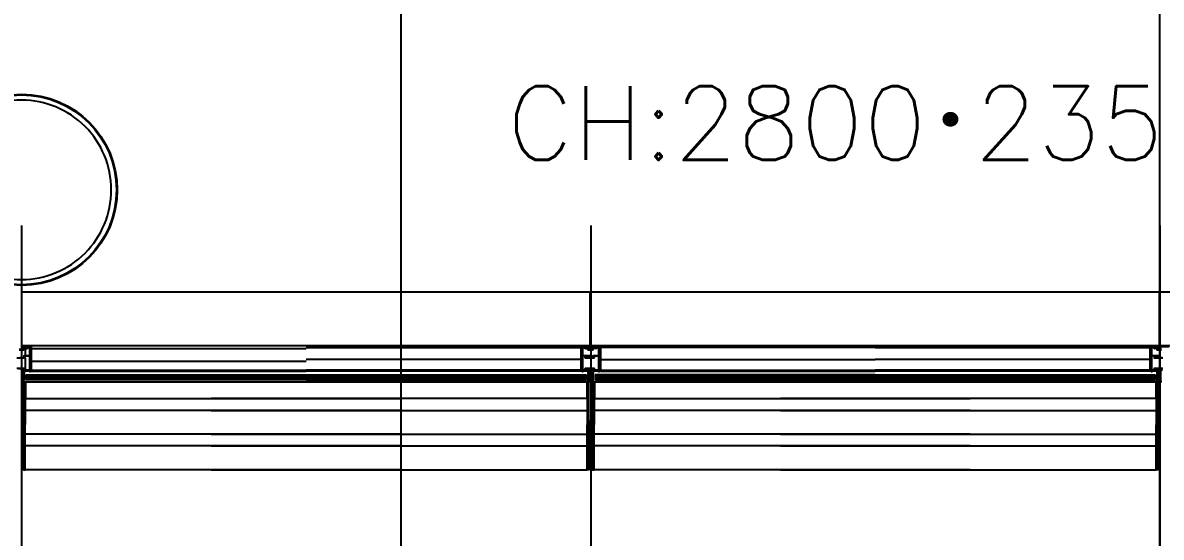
# Model space of a CAD drawing. Extents: x -120222 to -41942, y -19134 to 30932.
# Drawn here: x -88083 to -83281, y -8830 to -6661 of the extents above; entities that cross this region are included whole.
import ezdxf
from ezdxf.enums import TextEntityAlignment as Align

# ---------------------------------------------------------------- set-up
doc = ezdxf.new("R2010")
doc.units = 0
doc.header["$LTSCALE"] = 150
doc.header["$MEASUREMENT"] = 0
doc.header["$PDMODE"] = 1
doc.header["$PDSIZE"] = -2
doc.layers.get('0').update_dxf_attribs({"linetype": 'CONTINUOUS'})
doc.layers.get('DEFPOINTS').update_dxf_attribs({"linetype": 'CONTINUOUS'})
for name, color, linetype in [('____-567', 7, 'CONTINUOUS'), ('_____-1', 7, 'CONTINUOUS'), ('____B', 7, 'CONTINUOUS'), ('___B', 7, 'CONTINUOUS')]:
    doc.layers.add(name, color=color, linetype=linetype)
doc.styles.get("Standard").update_dxf_attribs({"font": 'txt', "bigfont": 'BIGFONT.SHX'})
doc.dimstyles.new('KOYATSU-1', dxfattribs={"dimtxt": 116.375326, "dimasz": 75.111694, "dimexe": 0, "dimexo": 150, "dimgap": 150, "dimtad": 1, "dimdec": 1, "dimdsep": 46, "dimtxsty": 'Standard', "dimcen": 0, "dimadec": 0, "dimazin": 0, "dimtfac": 1, "dimtdec": 1, "dimtix": 1, "dimtmove": 2, "dimatfit": 3, "dimfxl": 1, "dimtolj": 1, "dimarcsym": 0})

# ---------------------------------------------------------------- blocks, each defined once
blk = doc.blocks.new('____-24')
at = {"color": 1, "linetype": 'Continuous'}
for p, q in [((-92127.6, -12574), (-92124.1, -12574)), ((-92121.1, -12574), (-92117.6, -12574)), ((-89727.6, -12574), (-89724.1, -12574)), ((-89721.1, -12574), (-89717.6, -12574)), ((-94506.6, -12665.5), (-94506.6, -12624)), ((-94481.9, -12637), (-93322.6, -12637)), ((-94481.9, -12675), (-93322.6, -12675)), ((-92163.3, -12629), (-93322.6, -12629)), ((-92163.3, -12675), (-93322.6, -12675)), ((-92081.9, -12629), (-90922.6, -12629)), ((-92081.9, -12675), (-90922.6, -12675)), ((-89763.3, -12629), (-90922.6, -12629)), ((-89763.3, -12675), (-90922.6, -12675)), ((-94507.6, -12722), (-92922.6, -12722)), ((-92135.1, -12722), (-93322.6, -12722)), ((-92110.1, -12722), (-90922.6, -12722)), ((-89735.1, -12722), (-90922.6, -12722)), ((-94510.1, -12724), (-92922.6, -12724)), ((-94508.1, -12744), (-94508.1, -12729)), ((-92132.1, -12724), (-93322.6, -12724)), ((-92137.1, -12744), (-92137.1, -12729)), ((-92113.1, -12724), (-90922.6, -12724)), ((-92108.1, -12744), (-92108.1, -12729)), ((-89732.1, -12724), (-90922.6, -12724)), ((-89737.1, -12744), (-89737.1, -12729)), ((-92922.6, -12844), (-94508.1, -12844)), ((-92922.6, -12844), (-94508.1, -12844)), ((-93722.6, -12844), (-92137.1, -12844)), ((-93722.6, -12844), (-92137.1, -12844)), ((-90522.6, -12844), (-92108.1, -12844)), ((-90522.6, -12844), (-92108.1, -12844)), ((-91322.6, -12844), (-89737.1, -12844)), ((-91322.6, -12844), (-89737.1, -12844)), ((-92922.6, -12944), (-94508.1, -12944)), ((-92922.6, -12944), (-94508.1, -12944)), ((-93722.6, -12944), (-92137.1, -12944)), ((-93722.6, -12944), (-92137.1, -12944)), ((-90522.6, -12944), (-92108.1, -12944)), ((-90522.6, -12944), (-92108.1, -12944)), ((-91322.6, -12944), (-89737.1, -12944)), ((-91322.6, -12944), (-89737.1, -12944)), ((-92922.6, -12994), (-94508.1, -12994)), ((-92922.6, -12994), (-94508.1, -12994)), ((-93722.6, -12994), (-92137.1, -12994)), ((-93722.6, -12994), (-92137.1, -12994)), ((-90522.6, -12994), (-92108.1, -12994)), ((-90522.6, -12994), (-92108.1, -12994)), ((-91322.6, -12994), (-89737.1, -12994)), ((-91322.6, -12994), (-89737.1, -12994)), ((-92922.6, -13094), (-94508.1, -13094)), ((-92922.6, -13094), (-94508.1, -13094)), ((-93722.6, -13094), (-92137.1, -13094)), ((-93722.6, -13094), (-92137.1, -13094)), ((-90522.6, -13094), (-92108.1, -13094)), ((-90522.6, -13094), (-92108.1, -13094)), ((-91322.6, -13094), (-89737.1, -13094)), ((-91322.6, -13094), (-89737.1, -13094))]:
    blk.add_line(p, q, dxfattribs=at)
at = {"color": 1, "linetype": 'Continuous', "flags": 128}
for points in [[(-94543.3, -12665.5), (-94509.1, -12665.5), (-94509.1, -12665.5, -0.414214), (-94508.1, -12666.5), (-94508.1, -12671), (-94508.1, -12671, 0.414214), (-94506.1, -12673), (-94489.6, -12673), (-94489.6, -12673, 0.414214), (-94487.6, -12671), (-94487.6, -12617), (-94487.6, -12617, 0.414214), (-94489.6, -12615), (-94506.6, -12615), (-94506.6, -12615, 0.414214), (-94508.6, -12617), (-94508.6, -12623), (-94508.6, -12623, -0.414214), (-94509.6, -12624), (-94543.3, -12624)], [(-94529.8, -12621.5), (-94512.6, -12621.5), (-94512.6, -12621.5, 0.414214), (-94511.6, -12620.5), (-94511.6, -12613), (-94511.6, -12613, -0.414214), (-94510.6, -12612), (-94489.6, -12612), (-94489.6, -12612, 0.414214), (-94487.6, -12610), (-94487.6, -12578), (-94497, -12578), (-94497, -12578, 0.48712), (-94498, -12579.2), (-94498, -12579.2, -0.185154), (-94498.4, -12583), (-94498.4, -12583, -0.276984), (-94499.3, -12583.5), (-94500.9, -12583.5), (-94500.9, -12583.5, -0.697861), (-94501.3, -12582.6), (-94501.3, -12582.6, 0.059473), (-94500.8, -12582.1), (-94500.8, -12582.1, -0.246102), (-94500.4, -12581.9), (-94500.4, -12581.9, 0.345929), (-94499.7, -12581.4, 0.345929), (-94500.1, -12580.6), (-94500.1, -12580.6, -0.246102), (-94500.3, -12580.2), (-94500.3, -12580.2, 0.078486), (-94500.5, -12579.4), (-94500.5, -12579.4, -0.246102), (-94500.5, -12578.9), (-94500.5, -12578.9, 0.345929), (-94500.6, -12578, 0.345929), (-94501.5, -12577.9), (-94501.5, -12577.9, -0.246102), (-94501.9, -12578), (-94501.9, -12578, 0.212332), (-94504.2, -12578), (-94504.2, -12578, -0.246102), (-94504.6, -12577.9), (-94504.6, -12577.9, 0.345929), (-94505.5, -12578, 0.345929), (-94505.6, -12578.9), (-94505.6, -12578.9, -0.246102), (-94505.6, -12579.4), (-94505.6, -12579.4, 0.078486), (-94505.8, -12580.2), (-94505.8, -12580.2, -0.246102), (-94506.1, -12580.6), (-94506.1, -12580.6, 0.345929), (-94506.4, -12581.4, 0.345929), (-94505.7, -12581.9), (-94505.7, -12581.9, -0.246102), (-94505.3, -12582.1), (-94505.3, -12582.1, 0.059473), (-94504.8, -12582.6), (-94504.8, -12582.6, -0.697861), (-94505.2, -12583.5), (-94506.8, -12583.5), (-94506.8, -12583.5, -0.276984), (-94507.7, -12583), (-94507.7, -12583, -0.185154), (-94508.2, -12579.2), (-94508.2, -12579.2, 0.48712), (-94509.1, -12578), (-94513.1, -12578), (-94513.1, -12578, 0.414214), (-94514.1, -12579), (-94514.1, -12587.3), (-94514.1, -12589), (-94514.1, -12589, -0.414214), (-94514.6, -12589.5), (-94532.3, -12589.5)], [(-94532.3, -12586), (-94517.6, -12586), (-94517.6, -12574.5), (-94517.6, -12574.5, -0.414214), (-94517.1, -12574), (-94483.1, -12574), (-94483.1, -12574, -0.414214), (-94482.6, -12574.5), (-94482.6, -12677.7), (-94482.6, -12677.7, -0.414214), (-94482.9, -12678), (-94487.3, -12678), (-94487.3, -12679.5), (-94486.4, -12679.5), (-94486.4, -12679.5, -0.414214), (-94486.1, -12679.8), (-94486.1, -12680.4), (-94486.1, -12680.4, -0.182676), (-94486.1, -12680.6), (-94486.9, -12681.5), (-94486.9, -12681.5, -0.451416), (-94489.2, -12681.5), (-94490, -12680.6), (-94490, -12680.6, -0.182676), (-94490.1, -12680.4), (-94490.1, -12679.8), (-94490.1, -12679.8, -0.414214), (-94489.8, -12679.5), (-94488.8, -12679.5), (-94488.8, -12678), (-94509.1, -12678), (-94509.1, -12678, 0.414214), (-94512.1, -12681), (-94512.1, -12685.2), (-94512.1, -12685.2, -0.414214), (-94512.6, -12685.7), (-94512.9, -12685.7), (-94512.9, -12685.7, 0.414214), (-94513.4, -12686.2), (-94513.4, -12688.2), (-94513.4, -12688.2, 0.414214), (-94512.9, -12688.7), (-94512.1, -12688.7), (-94512.1, -12716.5), (-94512.1, -12716.5, -0.414214), (-94512.6, -12717), (-94513.1, -12717), (-94513.1, -12716), (-94514.8, -12716), (-94514.8, -12716, 0.414214), (-94515.8, -12717), (-94515.8, -12717), (-94515.8, -12721.5), (-94515.8, -12721.5, 0.414214), (-94515.3, -12722), (-94513.6, -12722), (-94513.6, -12721), (-94513.1, -12721), (-94513.1, -12721, -0.414214), (-94512.6, -12721.5), (-94512.6, -12723.5), (-94512.6, -12723.5, -0.414214), (-94513.1, -12724), (-94517.1, -12724), (-94517.1, -12724, -0.414214), (-94517.6, -12723.5), (-94517.6, -12674), (-94517.6, -12674, -0.414214), (-94516.6, -12673), (-94511.6, -12673), (-94511.6, -12669.5), (-94511.6, -12669.5, 0.414214), (-94512.6, -12668.5), (-94535.9, -12668.5)], [(-89713.1, -12724), (-89717.1, -12724), (-89717.1, -12724, -0.414214), (-89717.6, -12723.5), (-89717.6, -12674), (-89717.6, -12674, -0.414214), (-89716.6, -12673), (-89711.6, -12673)], [(-89712.6, -12668.5), (-89735.9, -12668.5), (-89735.9, -12668.5, 0.414214), (-89736.4, -12669), (-89736.4, -12670.5), (-89736.4, -12670.5, -0.414214), (-89737.4, -12671.5), (-89738.6, -12671.5), (-89738.6, -12671.5, -0.414214), (-89739.4, -12670.7), (-89739.4, -12670.3), (-89739.4, -12670.3, -0.414214), (-89739.1, -12670), (-89738.4, -12670), (-89738.4, -12670, 0.414214), (-89737.9, -12669.5), (-89737.9, -12669), (-89737.9, -12669, 0.414214), (-89738.4, -12668.5), (-89742.8, -12668.5), (-89742.8, -12668.5, 0.414214), (-89743.3, -12669), (-89743.3, -12669.5), (-89743.3, -12669.5, 0.414214), (-89742.8, -12670), (-89742.1, -12670), (-89742.1, -12670, -0.414214), (-89741.8, -12670.3), (-89741.8, -12670.7), (-89741.8, -12670.7, -0.414214), (-89742.6, -12671.5), (-89743.8, -12671.5), (-89743.8, -12672), (-89743.8, -12672, -0.414214), (-89744.3, -12672.5), (-89744.8, -12672.5), (-89744.8, -12672.5, -0.414214), (-89745.3, -12672), (-89745.3, -12667.5), (-89745.3, -12667.5, -0.414214), (-89743.3, -12665.5), (-89709.1, -12665.5)], [(-89709.6, -12624), (-89743.3, -12624), (-89743.3, -12624, -0.414214), (-89745.3, -12622), (-89745.3, -12616.5), (-89745.3, -12616.5, -0.414214), (-89744.8, -12616), (-89744.3, -12616), (-89744.3, -12616, -0.414214), (-89743.8, -12616.5), (-89743.8, -12618), (-89741.1, -12618), (-89741.1, -12618, -0.414214), (-89740.8, -12618.3), (-89740.8, -12619.2), (-89740.8, -12619.2, -0.414214), (-89741.1, -12619.5), (-89743.3, -12619.5), (-89743.3, -12621), (-89743.3, -12621, 0.414214), (-89742.8, -12621.5), (-89732.8, -12621.5), (-89732.8, -12621.5, 0.414214), (-89732.3, -12621), (-89732.3, -12619.5), (-89734.5, -12619.5), (-89734.5, -12619.5, -0.414214), (-89734.8, -12619.2), (-89734.8, -12618.3), (-89734.8, -12618.3, -0.414214), (-89734.5, -12618), (-89731.8, -12618), (-89731.8, -12616.5), (-89731.8, -12616.5, -0.414214), (-89731.3, -12616), (-89730.8, -12616), (-89730.8, -12616, -0.414214), (-89730.3, -12616.5), (-89730.3, -12621), (-89730.3, -12621, 0.414214), (-89729.8, -12621.5), (-89712.6, -12621.5)], [(-89714.6, -12589.5), (-89732.3, -12589.5), (-89732.3, -12589.5, -0.414214), (-89734.1, -12587.7, -0.414214), (-89732.3, -12586), (-89717.6, -12586), (-89717.6, -12574.5), (-89717.6, -12574.5, -0.414214), (-89717.1, -12574), (-89683.1, -12574)], [(-94506.1, -12742.6), (-94508.1, -12744), (-94508.1, -12903.5), (-94508.1, -12903.5, -0.414214), (-94508.6, -12904), (-94511.1, -12904), (-94511.1, -12904, -0.357511), (-94511.6, -12903.6), (-94512.4, -12899.6), (-94512.4, -12899.6, -0.473285), (-94511.9, -12899), (-94510.6, -12899), (-94510.6, -12896.5), (-94512.6, -12887), (-94514.6, -12887), (-94514.6, -12887, -0.414214), (-94515.1, -12886.5), (-94515.1, -12729), (-94506.1, -12729)], [(-92139.1, -12742.6), (-92137.1, -12744), (-92137.1, -12903.5), (-92137.1, -12903.5, 0.414214), (-92136.6, -12904), (-92134, -12904), (-92134, -12904, 0.357511), (-92133.5, -12903.6), (-92132.7, -12899.6), (-92132.7, -12899.6, 0.473285), (-92133.2, -12899), (-92134.6, -12899), (-92134.6, -12896.5), (-92132.6, -12887), (-92130.6, -12887), (-92130.6, -12887, 0.414214), (-92130.1, -12886.5), (-92130.1, -12729), (-92139.1, -12729)], [(-92106.1, -12742.6), (-92108.1, -12744), (-92108.1, -12903.5), (-92108.1, -12903.5, -0.414214), (-92108.6, -12904), (-92111.1, -12904), (-92111.1, -12904, -0.357511), (-92111.6, -12903.6), (-92112.4, -12899.6), (-92112.4, -12899.6, -0.473285), (-92111.9, -12899), (-92110.6, -12899), (-92110.6, -12896.5), (-92112.6, -12887), (-92114.6, -12887), (-92114.6, -12887, -0.414214), (-92115.1, -12886.5), (-92115.1, -12729), (-92106.1, -12729)], [(-89739.1, -12742.6), (-89737.1, -12744), (-89737.1, -12903.5), (-89737.1, -12903.5, 0.414214), (-89736.6, -12904), (-89734, -12904), (-89734, -12904, 0.357511), (-89733.5, -12903.6), (-89732.7, -12899.6), (-89732.7, -12899.6, 0.473285), (-89733.2, -12899), (-89734.6, -12899), (-89734.6, -12896.5), (-89732.6, -12887), (-89730.6, -12887), (-89730.6, -12887, 0.414214), (-89730.1, -12886.5), (-89730.1, -12729), (-89739.1, -12729)]]:
    blk.add_lwpolyline(points, format="xyb", dxfattribs=at)
for points in [[(-94506.6, -12613), (-94506.6, -12572), (-94485.1, -12572)], [(-93322.6, -12579), (-92163.3, -12579), (-92163.3, -12678), (-93322.6, -12678)], [(-90922.6, -12579), (-92081.9, -12579), (-92081.9, -12678), (-90922.6, -12678)], [(-90922.6, -12579), (-89763.3, -12579), (-89763.3, -12678), (-90922.6, -12678)], [(-93322.6, -12584), (-94481.9, -12584), (-94481.9, -12678), (-93322.6, -12678)], [(-93322.6, -12702), (-94502.6, -12702), (-94502.6, -12694), (-93322.6, -12694)], [(-93322.6, -12714), (-94502.6, -12714), (-94502.6, -12708), (-93322.6, -12708)], [(-93322.6, -12694), (-92142.6, -12694), (-92142.6, -12700), (-93322.6, -12700)], [(-93322.6, -12706), (-92142.6, -12706), (-92142.6, -12714), (-93322.6, -12714)], [(-90922.6, -12694), (-92102.6, -12694), (-92102.6, -12700), (-90922.6, -12700)], [(-90922.6, -12706), (-92102.6, -12706), (-92102.6, -12714), (-90922.6, -12714)], [(-90922.6, -12694), (-89742.6, -12694), (-89742.6, -12700), (-90922.6, -12700)], [(-90922.6, -12706), (-89742.6, -12706), (-89742.6, -12714), (-90922.6, -12714)], [(-92922.6, -12724), (-94506.1, -12724), (-94506.1, -12794), (-92922.6, -12794)], [(-92922.6, -12724), (-94506.1, -12724), (-94506.1, -12794), (-92922.6, -12794)], [(-93722.6, -12724), (-92139.1, -12724), (-92139.1, -12794), (-93722.6, -12794)], [(-93722.6, -12724), (-92139.1, -12724), (-92139.1, -12794), (-93722.6, -12794)], [(-90522.6, -12724), (-92106.1, -12724), (-92106.1, -12794), (-90522.6, -12794)], [(-90522.6, -12724), (-92106.1, -12724), (-92106.1, -12794), (-90522.6, -12794)], [(-91322.6, -12724), (-89739.1, -12724), (-89739.1, -12794), (-91322.6, -12794)], [(-91322.6, -12724), (-89739.1, -12724), (-89739.1, -12794), (-91322.6, -12794)]]:
    blk.add_lwpolyline(points, dxfattribs=at)
for points in [[(-92126.6, -12613.5), (-92126.6, -12613.5, -0.414214), (-92127.6, -12614.5), (-92155.6, -12614.5), (-92155.6, -12614.5, 0.414214), (-92157.6, -12616.5), (-92157.6, -12671), (-92157.6, -12671, 0.414214), (-92155.6, -12673), (-92128.6, -12673), (-92128.6, -12673, -0.414214), (-92127.6, -12674), (-92127.6, -12723.5), (-92127.6, -12723.5, -0.414214), (-92128.1, -12724), (-92132.1, -12724), (-92132.1, -12724, -0.414214), (-92132.6, -12723.5), (-92132.6, -12721.5), (-92132.6, -12721.5, -0.414214), (-92132.1, -12721), (-92131.6, -12721), (-92131.6, -12722), (-92129.9, -12722), (-92129.9, -12722, 0.414214), (-92129.4, -12721.5), (-92129.4, -12717), (-92129.4, -12717, 0.414214), (-92130.4, -12716), (-92132.1, -12716), (-92132.1, -12717), (-92132.6, -12717), (-92132.6, -12717, -0.414214), (-92133.1, -12716.5), (-92133.1, -12688.7), (-92132.3, -12688.7), (-92132.3, -12688.7, 0.414214), (-92131.8, -12688.2), (-92131.8, -12686.2), (-92131.8, -12686.2, 0.414214), (-92132.3, -12685.7), (-92132.6, -12685.7), (-92132.6, -12685.7, -0.414214), (-92133.1, -12685.2), (-92133.1, -12681), (-92133.1, -12681, 0.414214), (-92136.1, -12678), (-92156.3, -12678), (-92156.3, -12679.5), (-92155.4, -12679.5), (-92155.4, -12679.5, -0.414214), (-92155.1, -12679.8), (-92155.1, -12680.4), (-92155.1, -12680.4, -0.182676), (-92155.1, -12680.6), (-92155.9, -12681.5), (-92155.9, -12681.5, -0.451416), (-92158.2, -12681.5), (-92159, -12680.6), (-92159, -12680.6, -0.182676), (-92159.1, -12680.4), (-92159.1, -12679.8), (-92159.1, -12679.8, -0.414214), (-92158.8, -12679.5), (-92157.8, -12679.5), (-92157.8, -12678), (-92162.3, -12678), (-92162.3, -12678, -0.414214), (-92162.6, -12677.7), (-92162.6, -12574.5), (-92162.6, -12574.5, -0.414214), (-92162.1, -12574), (-92128.1, -12574), (-92128.1, -12574, -0.414214), (-92127.6, -12574.5), (-92127.6, -12584), (-92127.6, -12584, -0.414214), (-92128.1, -12584.5), (-92130.6, -12584.5), (-92130.6, -12584.5, -0.414214), (-92131.1, -12584), (-92131.1, -12578.5), (-92131.1, -12578.5, 0.414214), (-92131.6, -12578), (-92136, -12578), (-92136, -12578, 0.48712), (-92137, -12579.2), (-92137, -12579.2, -0.185154), (-92137.4, -12583), (-92137.4, -12583, -0.276984), (-92138.3, -12583.5), (-92139.9, -12583.5), (-92139.9, -12583.5, -0.697861), (-92140.3, -12582.6), (-92140.3, -12582.6, 0.059473), (-92139.8, -12582.1), (-92139.8, -12582.1, -0.246102), (-92139.4, -12581.9), (-92139.4, -12581.9, 0.345929), (-92138.7, -12581.4, 0.345929), (-92139.1, -12580.6), (-92139.1, -12580.6, -0.246102), (-92139.3, -12580.2), (-92139.3, -12580.2, 0.078486), (-92139.5, -12579.4), (-92139.5, -12579.4, -0.246102), (-92139.5, -12578.9), (-92139.5, -12578.9, 0.345929), (-92139.6, -12578, 0.345929), (-92140.5, -12577.9), (-92140.5, -12577.9, -0.246102), (-92140.9, -12578), (-92140.9, -12578, 0.212332), (-92143.2, -12578), (-92143.2, -12578, -0.246102), (-92143.6, -12577.9), (-92143.6, -12577.9, 0.345929), (-92144.5, -12578, 0.345929), (-92144.6, -12578.9), (-92144.6, -12578.9, -0.246102), (-92144.6, -12579.4), (-92144.6, -12579.4, 0.078486), (-92144.8, -12580.2), (-92144.8, -12580.2, -0.246102), (-92145.1, -12580.6), (-92145.1, -12580.6, 0.345929), (-92145.4, -12581.4, 0.345929), (-92144.7, -12581.9), (-92144.7, -12581.9, -0.246102), (-92144.3, -12582.1), (-92144.3, -12582.1, 0.059473), (-92143.8, -12582.6), (-92143.8, -12582.6, -0.697861), (-92144.2, -12583.5), (-92145.8, -12583.5), (-92145.8, -12583.5, -0.276984), (-92146.7, -12583), (-92146.7, -12583, -0.185154), (-92147.2, -12579.2), (-92147.2, -12579.2, 0.48712), (-92148.1, -12578), (-92157.6, -12578), (-92157.6, -12610), (-92157.6, -12610, 0.414214), (-92155.6, -12612), (-92127.6, -12612), (-92127.6, -12612, -0.414214), (-92126.6, -12613)], [(-92115.8, -12717), (-92115.8, -12721.5), (-92115.8, -12721.5, 0.414214), (-92115.3, -12722), (-92113.6, -12722), (-92113.6, -12721), (-92113.1, -12721), (-92113.1, -12721, -0.414214), (-92112.6, -12721.5), (-92112.6, -12723.5), (-92112.6, -12723.5, -0.414214), (-92113.1, -12724), (-92117.1, -12724), (-92117.1, -12724, -0.414214), (-92117.6, -12723.5), (-92117.6, -12674), (-92117.6, -12674, -0.414214), (-92116.6, -12673), (-92111.6, -12673), (-92111.6, -12669.5), (-92111.6, -12669.5, 0.414214), (-92112.6, -12668.5), (-92135.9, -12668.5), (-92135.9, -12668.5, 0.414214), (-92136.4, -12669), (-92136.4, -12670.5), (-92136.4, -12670.5, -0.414214), (-92137.4, -12671.5), (-92138.6, -12671.5), (-92138.6, -12671.5, -0.414214), (-92139.4, -12670.7), (-92139.4, -12670.3), (-92139.4, -12670.3, -0.414214), (-92139.1, -12670), (-92138.4, -12670), (-92138.4, -12670, 0.414214), (-92137.9, -12669.5), (-92137.9, -12669), (-92137.9, -12669, 0.414214), (-92138.4, -12668.5), (-92142.8, -12668.5), (-92142.8, -12668.5, 0.414214), (-92143.3, -12669), (-92143.3, -12669.5), (-92143.3, -12669.5, 0.414214), (-92142.8, -12670), (-92142.1, -12670), (-92142.1, -12670, -0.414214), (-92141.8, -12670.3), (-92141.8, -12670.7), (-92141.8, -12670.7, -0.414214), (-92142.6, -12671.5), (-92143.8, -12671.5), (-92143.8, -12672), (-92143.8, -12672, -0.414214), (-92144.3, -12672.5), (-92144.8, -12672.5), (-92144.8, -12672.5, -0.414214), (-92145.3, -12672), (-92145.3, -12667.5), (-92145.3, -12667.5, -0.414214), (-92143.3, -12665.5), (-92109.1, -12665.5), (-92109.1, -12665.5, -0.414214), (-92108.1, -12666.5), (-92108.1, -12671), (-92108.1, -12671, 0.414214), (-92106.1, -12673), (-92089.6, -12673), (-92089.6, -12673, 0.414214), (-92087.6, -12671), (-92087.6, -12617), (-92087.6, -12617, 0.414214), (-92089.6, -12615), (-92106.6, -12615), (-92106.6, -12615, 0.414214), (-92108.6, -12617), (-92108.6, -12623), (-92108.6, -12623, -0.414214), (-92109.6, -12624), (-92143.3, -12624), (-92143.3, -12624, -0.414214), (-92145.3, -12622), (-92145.3, -12616.5), (-92145.3, -12616.5, -0.414214), (-92144.8, -12616), (-92144.3, -12616), (-92144.3, -12616, -0.414214), (-92143.8, -12616.5), (-92143.8, -12618), (-92141.1, -12618), (-92141.1, -12618, -0.414214), (-92140.8, -12618.3), (-92140.8, -12619.2), (-92140.8, -12619.2, -0.414214), (-92141.1, -12619.5), (-92143.3, -12619.5), (-92143.3, -12621), (-92143.3, -12621, 0.414214), (-92142.8, -12621.5), (-92132.8, -12621.5), (-92132.8, -12621.5, 0.414214), (-92132.3, -12621), (-92132.3, -12619.5), (-92134.5, -12619.5), (-92134.5, -12619.5, -0.414214), (-92134.8, -12619.2), (-92134.8, -12618.3), (-92134.8, -12618.3, -0.414214), (-92134.5, -12618), (-92131.8, -12618), (-92131.8, -12616.5), (-92131.8, -12616.5, -0.414214), (-92131.3, -12616), (-92130.8, -12616), (-92130.8, -12616, -0.414214), (-92130.3, -12616.5), (-92130.3, -12621), (-92130.3, -12621, 0.414214), (-92129.8, -12621.5), (-92112.6, -12621.5), (-92112.6, -12621.5, 0.414214), (-92111.6, -12620.5), (-92111.6, -12613), (-92111.6, -12613, -0.414214), (-92110.6, -12612), (-92089.6, -12612), (-92089.6, -12612, 0.414214), (-92087.6, -12610), (-92087.6, -12578), (-92097, -12578), (-92097, -12578, 0.48712), (-92098, -12579.2), (-92098, -12579.2, -0.185154), (-92098.4, -12583), (-92098.4, -12583, -0.276984), (-92099.3, -12583.5), (-92100.9, -12583.5), (-92100.9, -12583.5, -0.697861), (-92101.3, -12582.6), (-92101.3, -12582.6, 0.059473), (-92100.8, -12582.1), (-92100.8, -12582.1, -0.246102), (-92100.4, -12581.9), (-92100.4, -12581.9, 0.345929), (-92099.7, -12581.4, 0.345929), (-92100.1, -12580.6), (-92100.1, -12580.6, -0.246102), (-92100.3, -12580.2), (-92100.3, -12580.2, 0.078486), (-92100.5, -12579.4), (-92100.5, -12579.4, -0.246102), (-92100.5, -12578.9), (-92100.5, -12578.9, 0.345929), (-92100.6, -12578, 0.345929), (-92101.5, -12577.9), (-92101.5, -12577.9, -0.246102), (-92101.9, -12578), (-92101.9, -12578, 0.212332), (-92104.2, -12578), (-92104.2, -12578, -0.246102), (-92104.6, -12577.9), (-92104.6, -12577.9, 0.345929), (-92105.5, -12578, 0.345929), (-92105.6, -12578.9), (-92105.6, -12578.9, -0.246102), (-92105.6, -12579.4), (-92105.6, -12579.4, 0.078486), (-92105.8, -12580.2), (-92105.8, -12580.2, -0.246102), (-92106.1, -12580.6), (-92106.1, -12580.6, 0.345929), (-92106.4, -12581.4, 0.345929), (-92105.7, -12581.9), (-92105.7, -12581.9, -0.246102), (-92105.3, -12582.1), (-92105.3, -12582.1, 0.059473), (-92104.8, -12582.6), (-92104.8, -12582.6, -0.697861), (-92105.2, -12583.5), (-92106.8, -12583.5), (-92106.8, -12583.5, -0.276984), (-92107.7, -12583), (-92107.7, -12583, -0.185154), (-92108.2, -12579.2), (-92108.2, -12579.2, 0.48712), (-92109.1, -12578), (-92113.1, -12578), (-92113.1, -12578, 0.414214), (-92114.1, -12579), (-92114.1, -12587.3), (-92114.1, -12589), (-92114.1, -12589, -0.414214), (-92114.6, -12589.5), (-92132.3, -12589.5), (-92132.3, -12589.5, -0.414214), (-92134.1, -12587.7, -0.414214), (-92132.3, -12586), (-92117.6, -12586), (-92117.6, -12574.5), (-92117.6, -12574.5, -0.414214), (-92117.1, -12574), (-92083.1, -12574), (-92083.1, -12574, -0.414214), (-92082.6, -12574.5), (-92082.6, -12677.7), (-92082.6, -12677.7, -0.414214), (-92082.9, -12678), (-92087.3, -12678), (-92087.3, -12679.5), (-92086.4, -12679.5), (-92086.4, -12679.5, -0.414214), (-92086.1, -12679.8), (-92086.1, -12680.4), (-92086.1, -12680.4, -0.182676), (-92086.1, -12680.6), (-92086.9, -12681.5), (-92086.9, -12681.5, -0.451416), (-92089.2, -12681.5), (-92090, -12680.6), (-92090, -12680.6, -0.182676), (-92090.1, -12680.4), (-92090.1, -12679.8), (-92090.1, -12679.8, -0.414214), (-92089.8, -12679.5), (-92088.8, -12679.5), (-92088.8, -12678), (-92109.1, -12678), (-92109.1, -12678, 0.414214), (-92112.1, -12681), (-92112.1, -12685.2), (-92112.1, -12685.2, -0.414214), (-92112.6, -12685.7), (-92112.9, -12685.7), (-92112.9, -12685.7, 0.414214), (-92113.4, -12686.2), (-92113.4, -12688.2), (-92113.4, -12688.2, 0.414214), (-92112.9, -12688.7), (-92112.1, -12688.7), (-92112.1, -12716.5), (-92112.1, -12716.5, -0.414214), (-92112.6, -12717), (-92113.1, -12717), (-92113.1, -12716), (-92114.8, -12716), (-92114.8, -12716, 0.414214), (-92115.8, -12717)], [(-89726.6, -12613.5), (-89726.6, -12613.5, -0.414214), (-89727.6, -12614.5), (-89755.6, -12614.5), (-89755.6, -12614.5, 0.414214), (-89757.6, -12616.5), (-89757.6, -12671), (-89757.6, -12671, 0.414214), (-89755.6, -12673), (-89728.6, -12673), (-89728.6, -12673, -0.414214), (-89727.6, -12674), (-89727.6, -12723.5), (-89727.6, -12723.5, -0.414214), (-89728.1, -12724), (-89732.1, -12724), (-89732.1, -12724, -0.414214), (-89732.6, -12723.5), (-89732.6, -12721.5), (-89732.6, -12721.5, -0.414214), (-89732.1, -12721), (-89731.6, -12721), (-89731.6, -12722), (-89729.9, -12722), (-89729.9, -12722, 0.414214), (-89729.4, -12721.5), (-89729.4, -12717), (-89729.4, -12717, 0.414214), (-89730.4, -12716), (-89732.1, -12716), (-89732.1, -12717), (-89732.6, -12717), (-89732.6, -12717, -0.414214), (-89733.1, -12716.5), (-89733.1, -12688.7), (-89732.3, -12688.7), (-89732.3, -12688.7, 0.414214), (-89731.8, -12688.2), (-89731.8, -12686.2), (-89731.8, -12686.2, 0.414214), (-89732.3, -12685.7), (-89732.6, -12685.7), (-89732.6, -12685.7, -0.414214), (-89733.1, -12685.2), (-89733.1, -12681), (-89733.1, -12681, 0.414214), (-89736.1, -12678), (-89756.3, -12678), (-89756.3, -12679.5), (-89755.4, -12679.5), (-89755.4, -12679.5, -0.414214), (-89755.1, -12679.8), (-89755.1, -12680.4), (-89755.1, -12680.4, -0.182676), (-89755.1, -12680.6), (-89755.9, -12681.5), (-89755.9, -12681.5, -0.451416), (-89758.2, -12681.5), (-89759, -12680.6), (-89759, -12680.6, -0.182676), (-89759.1, -12680.4), (-89759.1, -12679.8), (-89759.1, -12679.8, -0.414214), (-89758.8, -12679.5), (-89757.8, -12679.5), (-89757.8, -12678), (-89762.3, -12678), (-89762.3, -12678, -0.414214), (-89762.6, -12677.7), (-89762.6, -12574.5), (-89762.6, -12574.5, -0.414214), (-89762.1, -12574), (-89728.1, -12574), (-89728.1, -12574, -0.414214), (-89727.6, -12574.5), (-89727.6, -12584), (-89727.6, -12584, -0.414214), (-89728.1, -12584.5), (-89730.6, -12584.5), (-89730.6, -12584.5, -0.414214), (-89731.1, -12584), (-89731.1, -12578.5), (-89731.1, -12578.5, 0.414214), (-89731.6, -12578), (-89736, -12578), (-89736, -12578, 0.48712), (-89737, -12579.2), (-89737, -12579.2, -0.185154), (-89737.4, -12583), (-89737.4, -12583, -0.276984), (-89738.3, -12583.5), (-89739.9, -12583.5), (-89739.9, -12583.5, -0.697861), (-89740.3, -12582.6), (-89740.3, -12582.6, 0.059473), (-89739.8, -12582.1), (-89739.8, -12582.1, -0.246102), (-89739.4, -12581.9), (-89739.4, -12581.9, 0.345929), (-89738.7, -12581.4, 0.345929), (-89739.1, -12580.6), (-89739.1, -12580.6, -0.246102), (-89739.3, -12580.2), (-89739.3, -12580.2, 0.078486), (-89739.5, -12579.4), (-89739.5, -12579.4, -0.246102), (-89739.5, -12578.9), (-89739.5, -12578.9, 0.345929), (-89739.6, -12578, 0.345929), (-89740.5, -12577.9), (-89740.5, -12577.9, -0.246102), (-89740.9, -12578), (-89740.9, -12578, 0.212332), (-89743.2, -12578), (-89743.2, -12578, -0.246102), (-89743.6, -12577.9), (-89743.6, -12577.9, 0.345929), (-89744.5, -12578, 0.345929), (-89744.6, -12578.9), (-89744.6, -12578.9, -0.246102), (-89744.6, -12579.4), (-89744.6, -12579.4, 0.078486), (-89744.8, -12580.2), (-89744.8, -12580.2, -0.246102), (-89745.1, -12580.6), (-89745.1, -12580.6, 0.345929), (-89745.4, -12581.4, 0.345929), (-89744.7, -12581.9), (-89744.7, -12581.9, -0.246102), (-89744.3, -12582.1), (-89744.3, -12582.1, 0.059473), (-89743.8, -12582.6), (-89743.8, -12582.6, -0.697861), (-89744.2, -12583.5), (-89745.8, -12583.5), (-89745.8, -12583.5, -0.276984), (-89746.7, -12583), (-89746.7, -12583, -0.185154), (-89747.2, -12579.2), (-89747.2, -12579.2, 0.48712), (-89748.1, -12578), (-89757.6, -12578), (-89757.6, -12610), (-89757.6, -12610, 0.414214), (-89755.6, -12612), (-89727.6, -12612), (-89727.6, -12612, -0.414214), (-89726.6, -12613)], [(-94508.1, -13094), (-94508.1, -12904.7), (-94508.1, -12904.7, 0.414214), (-94508.6, -12904.2), (-94511.6, -12904.2), (-94511.6, -12904), (-94512.6, -12899), (-94511.1, -12899), (-94511.1, -12899, 0.414214), (-94510.6, -12898.5), (-94510.6, -12896.5), (-94510.6, -12896.5, 0.051921), (-94510.6, -12896.4), (-94512.4, -12887.6), (-94512.4, -12887.6, 0.354665), (-94512.9, -12887.2), (-94514.6, -12887.2), (-94514.6, -12887.2, 0.414214), (-94515.1, -12887.7), (-94515.1, -13094)], [(-92137.1, -13094), (-92137.1, -12904.7), (-92137.1, -12904.7, -0.414214), (-92136.5, -12904.2), (-92133.6, -12904.2), (-92133.6, -12904), (-92132.6, -12899), (-92134.1, -12899), (-92134.1, -12899, -0.414214), (-92134.6, -12898.5), (-92134.6, -12896.5), (-92134.6, -12896.5, -0.051921), (-92134.5, -12896.4), (-92132.7, -12887.6), (-92132.7, -12887.6, -0.354665), (-92132.2, -12887.2), (-92130.6, -12887.2), (-92130.6, -12887.2, -0.414214), (-92130.1, -12887.7), (-92130.1, -13094)], [(-92108.1, -13094), (-92108.1, -12904.7), (-92108.1, -12904.7, 0.414214), (-92108.6, -12904.2), (-92111.6, -12904.2), (-92111.6, -12904), (-92112.6, -12899), (-92111.1, -12899), (-92111.1, -12899, 0.414214), (-92110.6, -12898.5), (-92110.6, -12896.5), (-92110.6, -12896.5, 0.051921), (-92110.6, -12896.4), (-92112.4, -12887.6), (-92112.4, -12887.6, 0.354665), (-92112.9, -12887.2), (-92114.6, -12887.2), (-92114.6, -12887.2, 0.414214), (-92115.1, -12887.7), (-92115.1, -13094)], [(-89737.1, -13094), (-89737.1, -12904.7), (-89737.1, -12904.7, -0.414214), (-89736.5, -12904.2), (-89733.6, -12904.2), (-89733.6, -12904), (-89732.6, -12899), (-89734.1, -12899), (-89734.1, -12899, -0.414214), (-89734.6, -12898.5), (-89734.6, -12896.5), (-89734.6, -12896.5, -0.051921), (-89734.5, -12896.4), (-89732.7, -12887.6), (-89732.7, -12887.6, -0.354665), (-89732.2, -12887.2), (-89730.6, -12887.2), (-89730.6, -12887.2, -0.414214), (-89730.1, -12887.7), (-89730.1, -13094)]]:
    blk.add_lwpolyline(points, format="xyb", close=True, dxfattribs=at)
for points in [[(-94502.6, -12702), (-94496.6, -12702), (-94496.6, -12708), (-94502.6, -12708)], [(-92147.6, -12703.5), (-92147.6, -12702.5), (-92149.1, -12700), (-92154.6, -12700), (-92154.6, -12706), (-92149.1, -12706)], [(-92147.6, -12703.5), (-92147.6, -12702.5), (-92149.1, -12700), (-92142.6, -12700), (-92142.6, -12706), (-92149.1, -12706)], [(-92097.6, -12703.5), (-92097.6, -12702.5), (-92096.1, -12700), (-92102.6, -12700), (-92102.6, -12706), (-92096.1, -12706)], [(-92097.6, -12703.5), (-92097.6, -12702.5), (-92096.1, -12700), (-92090.6, -12700), (-92090.6, -12706), (-92096.1, -12706)], [(-89747.6, -12703.5), (-89747.6, -12702.5), (-89749.1, -12700), (-89754.6, -12700), (-89754.6, -12706), (-89749.1, -12706)], [(-89747.6, -12703.5), (-89747.6, -12702.5), (-89749.1, -12700), (-89742.6, -12700), (-89742.6, -12706), (-89749.1, -12706)]]:
    blk.add_lwpolyline(points, close=True, dxfattribs=at)
at = {"color": 1, "linetype": 'Continuous'}
for centre in [(-92122.6, -12724), (-92122.6, -12724), (-92122.6, -12724), (-92122.6, -12724), (-89722.6, -12724), (-89722.6, -12724), (-89722.6, -12724), (-89722.6, -12724)]:
    blk.add_circle(centre, 2, dxfattribs=at)
blk = doc.blocks.new('____-28')
at = {"color": 1}
blk.add_blockref('____-24', (0, 0), dxfattribs=at)
blk = doc.blocks.new('____-29')
at = {"color": 1, "linetype": 'Continuous', "flags": 128}
blk.add_lwpolyline([(-94144.6, -11914), (-94144.6, -11914, 0.414214), (-94522.6, -11536, 0.414214), (-94900.6, -11914), (-94900.6, -11914, 0.414214), (-94522.6, -12292, 0.414214), (-94144.6, -11914)], format="xyb", close=True, dxfattribs=at)
at = {"color": 1, "linetype": 'Continuous'}
for radius in [403, 400]:
    blk.add_circle((-94522.6, -11914), radius, dxfattribs=at)
blk = doc.blocks.new('____-52')
at = {"color": 1, "linetype": 'Continuous', "flags": 128}
for points in [[(-94521.1, -12344), (-92124.1, -12344), (-92124.1, -12572), (-94521.1, -12572)], [(-92121.1, -12344), (-89724.1, -12344), (-89724.1, -12572), (-92121.1, -12572)], [(-89721.1, -12344), (-87324.1, -12344), (-87324.1, -12572), (-89721.1, -12572)]]:
    blk.add_lwpolyline(points, close=True, dxfattribs=at)
blk = doc.blocks.new('____-54')
at = {"color": 1, "linetype": 'Continuous'}
for p, q in [((-94521.1, -12344), (-75365.1, -12344)), ((-92124.1, -12572), (-92124.1, -12344)), ((-92121.1, -12572), (-92121.1, -12344)), ((-89724.1, -12572), (-89724.1, -12344)), ((-89721.1, -12572), (-89721.1, -12344))]:
    blk.add_line(p, q, dxfattribs=at)
at = {"color": 1}
blk.add_blockref('____-52', (0, 0), dxfattribs=at)
blk = doc.blocks.new('____-167')
at = {"color": 1}
for name in ['____-54', '____-28', '____-29']:
    blk.add_blockref(name, (0, 0), dxfattribs=at)
blk = doc.blocks.new('*D605')
at = {"layer": '_____-1', "color": 0, "linetype": 'Continuous', "lineweight": -2, "transparency": 16777216}
for p, q in [((-88087.5, -7515.3), (-88087.5, -12365.3)), ((-78487.5, -7515.3), (-78487.5, -12365.3)), ((-78562.6, -12365.3), (-88012.3, -12365.3))]:
    blk.add_line(p, q, dxfattribs=at)
at = {"layer": '_____-1', "color": 0, "linetype": 'Continuous', "transparency": 16777216}
for points in [[(-88012.3, -12352.8), (-88012.3, -12377.8), (-88087.5, -12365.3)], [(-78562.6, -12352.8), (-78562.6, -12377.8), (-78487.5, -12365.3)]]:
    blk.add_solid(points, dxfattribs=at)
at = {"layer": 'DEFPOINTS', "color": 0, "linetype": 'Continuous', "transparency": 16777216}
for p in [(-88087.5, -7365.3), (-78487.5, -7365.3), (-88087.5, -12365.3)]:
    blk.add_point(p, dxfattribs=at)
at = {"layer": '_____-1', "color": 0, "linetype": 'Continuous', "transparency": 16777216, "insert": (-83287.5, -12157.1), "char_height": 116.38, "attachment_point": 5}
blk.add_mtext('\\A1;9600', dxfattribs=at)
blk = doc.blocks.new('*D612')
at = {"layer": '_____-1', "color": 0, "linetype": 'Continuous', "lineweight": -2, "transparency": 16777216}
for p, q in [((-88087.5, -7515.3), (-88087.5, -11365.3)), ((-85687.5, -7515.3), (-85687.5, -11365.3)), ((-85762.6, -11365.3), (-88012.3, -11365.3))]:
    blk.add_line(p, q, dxfattribs=at)
at = {"layer": '_____-1', "color": 0, "linetype": 'Continuous', "transparency": 16777216}
for points in [[(-88012.3, -11352.8), (-88012.3, -11377.8), (-88087.5, -11365.3)], [(-85762.6, -11352.8), (-85762.6, -11377.8), (-85687.5, -11365.3)]]:
    blk.add_solid(points, dxfattribs=at)
at = {"layer": 'DEFPOINTS', "color": 0, "linetype": 'Continuous', "transparency": 16777216}
for p in [(-88087.5, -7365.3), (-85687.5, -7365.3), (-88087.5, -11365.3)]:
    blk.add_point(p, dxfattribs=at)
at = {"layer": '_____-1', "color": 0, "linetype": 'Continuous', "transparency": 16777216, "insert": (-86887.5, -11157.1), "char_height": 116.38, "attachment_point": 5}
blk.add_mtext('\\A1;2400', dxfattribs=at)
blk = doc.blocks.new('*D613')
at = {"layer": '_____-1', "color": 0, "linetype": 'Continuous', "lineweight": -2, "transparency": 16777216}
for p, q in [((-85687.5, -7515.3), (-85687.5, -11365.3)), ((-83287.5, -7515.3), (-83287.5, -11365.3)), ((-83362.6, -11365.3), (-85612.3, -11365.3))]:
    blk.add_line(p, q, dxfattribs=at)
at = {"layer": '_____-1', "color": 0, "linetype": 'Continuous', "transparency": 16777216}
for points in [[(-85612.3, -11352.8), (-85612.3, -11377.8), (-85687.5, -11365.3)], [(-83362.6, -11352.8), (-83362.6, -11377.8), (-83287.5, -11365.3)]]:
    blk.add_solid(points, dxfattribs=at)
at = {"layer": 'DEFPOINTS', "color": 0, "linetype": 'Continuous', "transparency": 16777216}
for p in [(-85687.5, -7365.3), (-83287.5, -7365.3), (-85687.5, -11365.3)]:
    blk.add_point(p, dxfattribs=at)
at = {"layer": '_____-1', "color": 0, "linetype": 'Continuous', "transparency": 16777216, "insert": (-84487.5, -11157.1), "char_height": 116.38, "attachment_point": 5}
blk.add_mtext('\\A1;2400', dxfattribs=at)
blk = doc.blocks.new('*D614')
at = {"layer": '_____-1', "color": 0, "linetype": 'Continuous', "lineweight": -2, "transparency": 16777216}
for p, q in [((-83287.5, -7515.3), (-83287.5, -11365.3)), ((-80887.5, -7515.3), (-80887.5, -11365.3)), ((-80962.6, -11365.3), (-83212.3, -11365.3))]:
    blk.add_line(p, q, dxfattribs=at)
at = {"layer": '_____-1', "color": 0, "linetype": 'Continuous', "transparency": 16777216}
for points in [[(-83212.3, -11352.8), (-83212.3, -11377.8), (-83287.5, -11365.3)], [(-80962.6, -11352.8), (-80962.6, -11377.8), (-80887.5, -11365.3)]]:
    blk.add_solid(points, dxfattribs=at)
at = {"layer": 'DEFPOINTS', "color": 0, "linetype": 'Continuous', "transparency": 16777216}
for p in [(-83287.5, -7365.3), (-80887.5, -7365.3), (-83287.5, -11365.3)]:
    blk.add_point(p, dxfattribs=at)
at = {"layer": '_____-1', "color": 0, "linetype": 'Continuous', "transparency": 16777216, "insert": (-82087.5, -11157.1), "char_height": 116.38, "attachment_point": 5}
blk.add_mtext('\\A1;2400', dxfattribs=at)

msp = doc.modelspace()

# ---------------------------------------------------------------- linework, layer by layer
at = {"layer": '___B', "color": 5}
for p, q in [((-83287.45331, -18154.63715), (-83287.45331, 28891.32986)), ((-86487.45331, -18224.63715), (-86487.45331, 28821.32986))]:
    msp.add_line(p, q, dxfattribs=at)

# ---------------------------------------------------------------- block references
at = {"layer": '____-567', "color": 0}
msp.add_blockref('____-167', (6435.10495, 4548.69799), dxfattribs=at)

# ---------------------------------------------------------------- texts
at = {"layer": '____B', "color": 0}
msp.add_text('CH:2800･2350', height=310.3342014, dxfattribs=at).set_placement((-84522.45335, -7083.99982), align=Align.MIDDLE_CENTER)

# ---------------------------------------------------------------- dimensions: what is measured, and where the dimension line sits
at = {"layer": '_____-1', "color": 0, "linetype": 'Continuous'}
for base, p1, p2, picture, middle in [((-88087.45331, -12365.28316), (-78487.45331, -7365.28316), (-88087.45331, -7365.28316), '*D605', (-83287.45331, -12157.0955)), ((-88087.45331, -11365.28316), (-85687.45331, -7365.28316), (-88087.45331, -7365.28316), '*D612', (-86887.45331, -11157.0955)), ((-85687.45331, -11365.28316), (-83287.45331, -7365.28316), (-85687.45331, -7365.28316), '*D613', (-84487.45331, -11157.0955)), ((-83287.45331, -11365.28316), (-80887.45331, -7365.28316), (-83287.45331, -7365.28316), '*D614', (-82087.45331, -11157.0955))]:
    dim = msp.add_linear_dim(base=base, p1=p1, p2=p2, dimstyle='KOYATSU-1', dxfattribs=at)
    dim.commit()
    dim.dimension.update_dxf_attribs({"geometry": picture, "text_midpoint": middle})

doc.saveas('drawing.dxf')
